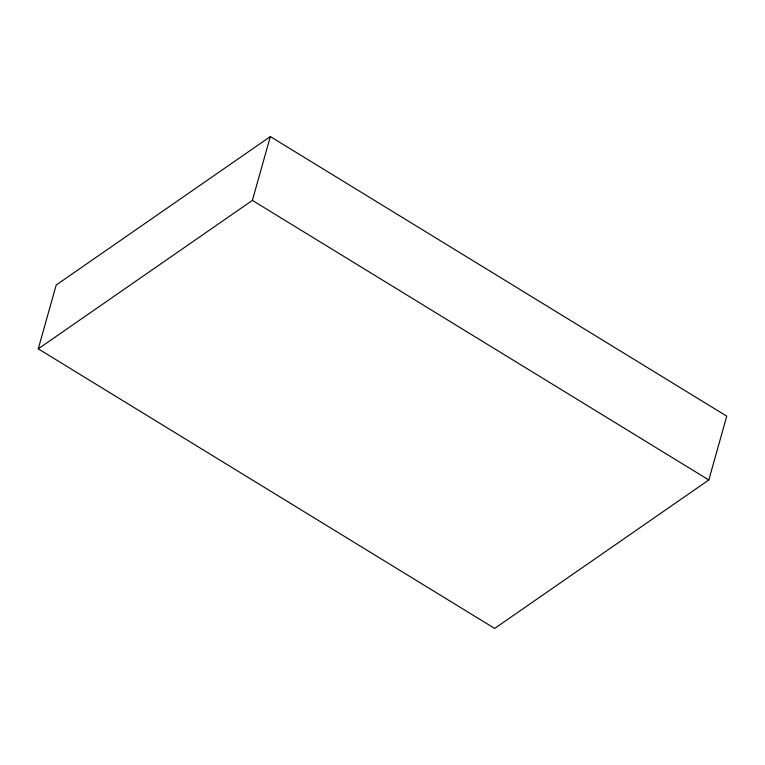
<?xml version="1.0" encoding="UTF-8"?>
<svg xmlns="http://www.w3.org/2000/svg" width="765" height="765" viewBox="0 0 765 765"><rect width="100%" height="100%" fill="white"/><g stroke="black" fill="none" stroke-linecap="round" stroke-linejoin="round"><path stroke-width="1.15" d="M38.25 348.84L56.189 285.029L270.332 136.581L726.75 416.16L708.811 479.971L494.668 628.419L38.25 348.84L252.393 200.392L270.332 136.581M252.393 200.392L708.811 479.971"/></g></svg>
